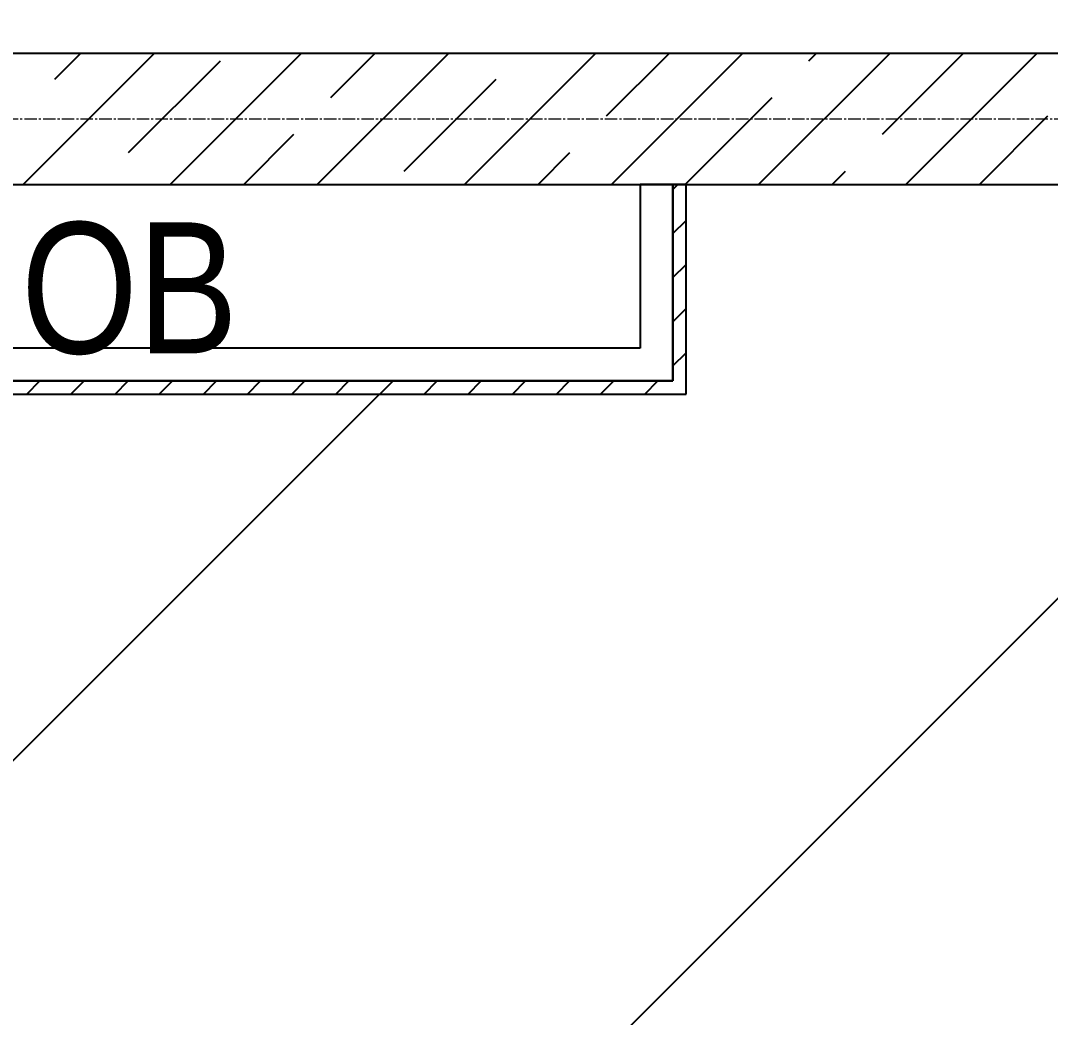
# Model space of a CAD drawing. Header units: millimetres. Extents: x 538266 to 1167394, y 114608 to 637157.
# Drawn here: x 1047388 to 1048960, y 586297 to 587819 of the extents above; entities that cross this region are included whole.
import ezdxf

# ---------------------------------------------------------------- set-up
doc = ezdxf.new("R2010")
doc.units = ezdxf.units.MM
doc.linetypes.add('CENTER2', pattern=[28.575, 19.05, -3.175, 3.175, -3.175])
for name, color, linetype, lineweight in [('0) шт стен 3 эт', 150, 'Continuous', 60), ('АР_Стены ГКЛ', 1, 'Continuous', 15), ('АР_Стены ЖБ', 7, 'Continuous', 35), ('АР_Штриховка', 8, 'Continuous', 0), ('ОВ_Отопление', 30, 'Continuous', 5)]:
    doc.layers.add(name, color=color, linetype=linetype, lineweight=lineweight)
doc.layers.add('РД_Оси_100', color=7, linetype='Continuous', lineweight=0, true_color=0x525252)
doc.layers.add('ФВ-5', color=7, linetype='Continuous')
doc.styles.add('style1', font='ARIALN.TTF')

# ---------------------------------------------------------------- blocks, each defined once
blk = doc.blocks.new('СОШ_2200_АР_ОСИ_М100_28.05.24')
at = {"layer": 'РД_Оси_100', "color": 251, "linetype": 'CENTER2', "true_color": 0x636466}
blk.add_line((-5954.958, 90900), (119910, 90900), dxfattribs=at)
blk = doc.blocks.new('3_этаж1')
at = {"layer": 'АР_Стены ГКЛ', "linetype": 'Continuous', "lineweight": 25, "true_color": 0x000000}
h = blk.add_hatch(dxfattribs=at)
h.set_pattern_fill('ANSI31', color=18, scale=15, angle=-360, style=0)
h.set_pattern_definition([(45, (480135.397, 374055.493), (-33.6759605, 33.6759605), [])])
h.paths.add_polyline_path([(686353.6, 587568.7), (686333.6, 587568.7), (686333.6, 587268.7), (686353.6, 587248.7)], flags=0)
h = blk.add_hatch(dxfattribs=at)
h.set_pattern_fill('ANSI31', color=18, scale=15, style=0)
h.set_pattern_definition([(45, (480135.397, 374055.493), (-33.6759605, 33.6759605), [])])
h.paths.add_polyline_path([(686353.6, 587248.7), (686333.6, 587268.7), (684483.6, 587268.7), (684483.6, 587248.7)], flags=0)
at = {"layer": 'АР_Стены ГКЛ', "color": 18, "linetype": 'Continuous', "lineweight": 25, "true_color": 0x000000}
for p, q in [((686333.6, 587568.7), (686283.6, 587568.7)), ((686283.6, 587568.7), (686283.6, 587318.7)), ((686333.6, 587268.7), (686333.6, 587568.7)), ((686353.6, 587568.7), (686333.6, 587568.7)), ((686333.6, 587568.7), (686333.6, 587268.7)), ((686353.6, 587248.7), (686353.6, 587568.7)), ((686283.6, 587318.7), (684483.6, 587318.7)), ((684483.6, 587268.7), (686333.6, 587268.7)), ((686333.6, 587268.7), (684483.6, 587268.7)), ((684483.6, 587248.7), (686353.6, 587248.7))]:
    blk.add_line(p, q, dxfattribs=at)
at = {"layer": 'АР_Стены ЖБ', "color": 18, "linetype": 'Continuous', "lineweight": 25, "true_color": 0x000000}
for p, q in [((688483.6, 587768.7), (684483.6, 587768.7)), ((684283.6, 587568.7), (688683.6, 587568.7))]:
    blk.add_line(p, q, dxfattribs=at)
at = {"layer": 'АР_Штриховка', "color": 18, "linetype": 'Continuous', "lineweight": 25, "true_color": 0x000000}
for p, q in [((685341.9, 587568.7), (685541.9, 587768.7)), ((685390.4, 587729.5), (685429.7, 587768.7)), ((685566.4, 587568.7), (685766.4, 587768.7)), ((685790.9, 587568.7), (685990.9, 587768.7)), ((685811.3, 587701.4), (685878.7, 587768.7)), ((686015.4, 587568.7), (686215.4, 587768.7)), ((686232.3, 587673.3), (686327.7, 587768.7)), ((686239.9, 587568.7), (686439.9, 587768.7)), ((686464.4, 587568.7), (686664.4, 587768.7)), ((686541, 587757.5), (686552.2, 587768.7)), ((686653.2, 587645.3), (686776.7, 587768.7)), ((686688.9, 587568.7), (686888.9, 587768.7)), ((685502.6, 587617.2), (685642.9, 587757.5)), ((685923.6, 587589.1), (686063.9, 587729.5)), ((686352.2, 587568.7), (686484.8, 587701.4)), ((686801.2, 587568.7), (686905.8, 587673.3)), ((685678.7, 587568.7), (685755.2, 587645.3)), ((686127.7, 587568.7), (686176.1, 587617.2)), ((686576.7, 587568.7), (686597.1, 587589.1))]:
    blk.add_line(p, q, dxfattribs=at)
at = {"layer": 'ОВ_Отопление', "color": 18, "lineweight": 25, "true_color": 0x000000}
for p, q in [((684483.6, 587568.7), (686283.6, 587568.7)), ((686283.6, 587568.7), (686283.6, 587318.7)), ((686283.6, 587318.7), (684483.6, 587318.7))]:
    blk.add_line(p, q, dxfattribs=at)
at = {"layer": 'ОВ_Отопление', "color": 18, "lineweight": 25, "true_color": 0x000000, "style": 'style1'}
blk.add_text('ОВ', height=200, dxfattribs=at).set_placement((685338.7, 587310.7))

msp = doc.modelspace()

# ---------------------------------------------------------------- hatches: boundary and pattern name
at = {"layer": 'ФВ-5'}
h = msp.add_hatch(dxfattribs=at)
h.set_pattern_fill('ANSI31', color=3, scale=300)
h.paths.add_polyline_path([(1091868.7, 587368.7), (1091833.6, 587368.7), (1091833.6, 587418.7), (1090314.2, 587418.7), (1090314.2, 587418.7), (1090313.6, 587418.7), (1086283.6, 587418.7), (1085783.6, 587418.7), (1085503.6, 587418.7), (1081753.6, 587418.5), (1081750.5, 587418.5), (1080283.6, 587418.7), (1079783.6, 587418.7), (1079783.6, 587568.7), (1075033.6, 587568.7), (1075033.6, 587568.7), (1074833.6, 587568.7), (1070833.6, 587568.7), (1070833.6, 587318.7), (1070333.6, 587318.7), (1070333.6, 587318.7), (1070490.6, 587318.8), (1070833.6, 587661.7), (1070833.6, 587768.7), (1070828.3, 587768.7), (1070833.6, 587774), (1070833.6, 587818.7), (1070766.1, 587818.7), (1070333.6, 587386.2), (1070333.6, 587318.7), (1070378.3, 587318.7), (1070378.3, 587318.8), (1070333.6, 587318.7), (1070333.6, 587768.7), (1064991.2, 587768.7), (1064983.6, 587761.2), (1064983.6, 587536.7), (1064983.6, 587536.7), (1064983.6, 587318.7), (1064483.6, 587318.7), (1064483.6, 587568.7), (1059290.8, 587568.7), (1059283.6, 587561.6), (1059283.6, 587318.7), (1058783.6, 587318.7), (1058783.6, 587568.7), (1052983.6, 587568.7), (1052983.6, 587318.9), (1052983.6, 587318.7), (1052483.6, 587318.7), (1052483.6, 587568.7), (1052283.6, 587568.7), (1052283.6, 587568.7), (1051179.6, 587568.7), (1050733.6, 587568.7), (1048403.6, 587568.7), (1048403.6, 587248.7), (1046833.6, 587248.7), (1046833.6, 585468.7), (1052533.6, 585468.7), (1052533.6, 585468.7), (1052933.6, 585468.7), (1058833.6, 585468.7), (1058833.6, 585468.7), (1059233.6, 585468.7), (1059233.6, 585068.7), (1059133.6, 585068.7), (1059133.6, 583828.7), (1059133.6, 579348.7), (1059133.6, 579168.7), (1059233.6, 579168.7), (1059233.6, 578768.7), (1058933.6, 578768.7), (1058933.6, 573168.7), (1059133.6, 573168.7), (1059233.6, 573168.7), (1059233.6, 572768.7), (1059133.6, 572768.7), (1059133.6, 567513.7), (1060053.6, 567513.7), (1060053.6, 567393.7), (1060053.6, 567048.7), (1060053.6, 565743.7), (1060544.6, 565743.7), (1060544.6, 565760.4), (1060964.2, 565760.4), (1063218.7, 565757.5), (1063218.7, 565785.7), (1063638.4, 565785.7), (1063638.4, 565743.7), (1064533.6, 565743.7), (1064533.6, 565743.7), (1064933.6, 565743.7), (1064933.6, 565743.7), (1070433.6, 565743.7), (1070433.6, 565743.7), (1070833.6, 565743.7), (1073833.6, 565743.7), (1073833.6, 565843.7), (1073933.6, 565843.7), (1073933.6, 568248.7), (1071613.6, 568248.7), (1071613.6, 570168.7), (1071613.6, 573588.7), (1073213.6, 573588.7), (1073213.6, 575468.7), (1073213.6, 577188.7), (1073933.6, 577188.7), (1073933.6, 579718.7), (1073833.6, 579718.7), (1073833.6, 580218.7), (1073933.6, 580218.7), (1073933.6, 581663.5), (1074133.6, 581663.5), (1074133.6, 580218.7), (1074233.6, 580218.7), (1074233.6, 580968.7), (1075893.6, 580968.7), (1075893.6, 580368.7), (1090173.6, 580368.7), (1090173.6, 580968.7), (1091833.6, 580968.7), (1091833.6, 580218.7), (1091923.6, 580218.7), (1091923.6, 583768.7), (1091833.6, 583768.7), (1091833.6, 583968.7), (1088483.6, 583968.7), (1087785.3, 583968.7, -0.384338), (1088054.4, 583670.3, -1), (1087454.4, 583670.3, -0.384338), (1087723.5, 583968.7), (1086883.6, 583968.7), (1086283.6, 583968.7), (1086283.6, 583718.7), (1085953.6, 583718.7), (1085953.6, 581498.7), (1085033.6, 581498.7), (1082159.9, 581484.4, -0.414214), (1082459.9, 581184.4, -1), (1081859.9, 581184.4, -0.414214), (1082159.9, 581484.4), (1081033.6, 581498.7), (1080113.6, 581498.7), (1080113.6, 582418.7), (1080113.6, 583518.7), (1080113.6, 583718.7), (1079783.6, 583718.7), (1079783.6, 583968.7), (1076653.6, 583968.7), (1076653.6, 583248.7), (1074133.6, 583248.7), (1074133.6, 583193.5), (1073933.6, 583193.5), (1073933.6, 583768.7), (1073833.6, 583768.7), (1070833.6, 583768.7), (1070433.6, 583768.7), (1070433.6, 583888.7), (1069153.8, 583888.7), (1066944.5, 583888.7), (1064933.6, 583888.7), (1064933.6, 583768.7), (1064533.6, 583768.7), (1064533.6, 580168.7), (1064933.6, 580168.7), (1064933.6, 579768.7), (1064533.6, 579768.7), (1064533.6, 580168.7), (1064533.6, 583768.7), (1064533.6, 583768.7), (1060605.4, 583768.7), (1060605.4, 583918.7), (1064533.6, 583918.7), (1064533.6, 584168.7), (1064933.6, 584168.7), (1070433.6, 584168.7), (1070433.6, 584168.7), (1070833.6, 584168.7), (1070833.6, 583918.7), (1073705.6, 583918.7), (1073825.8, 583918.7), (1073831.1, 583924.1), (1073833.6, 584168.7), (1074233.6, 584168.7), (1076533.6, 584168.7), (1079783.6, 584168.7), (1079783.6, 584218.7), (1080283.6, 584218.7), (1080283.6, 584168.7), (1085783.6, 584168.7), (1085783.6, 584218.7), (1086283.6, 584218.7), (1086283.6, 584168.7), (1086883.6, 584168.7), (1088483.6, 584168.7), (1091833.6, 584168.7), (1091923.6, 584168.7)])
h.paths.add_polyline_path([(1060053.6, 582648.7), (1059058.6, 582648.7), (1059058.6, 585428.3), (1060053.6, 585428.3)], flags=16)
h.paths.add_polyline_path([(1060053.6, 573908.7), (1059133.6, 573908.7), (1059133.6, 575048.7), (1060053.6, 575048.7)], flags=16)
h.paths.add_polyline_path([(1066053.6, 582748.7), (1070833.6, 582748.7), (1070833.6, 583888.7), (1066053.6, 583888.7)], flags=16)
h.paths.add_polyline_path([(1064533.6, 583768.7), (1066053.6, 583768.7), (1066053.6, 581648.7), (1064533.6, 581648.7)], flags=17)

# ---------------------------------------------------------------- block references
at = {"layer": '0) шт стен 3 эт', "color": 5, "lineweight": 25}
msp.add_blockref('3_этаж1', (362050, 0), dxfattribs=at)
at = {"layer": 'РД_Оси_100', "lineweight": 25}
msp.add_blockref('СОШ_2200_АР_ОСИ_М100_28.05.24', (1046433.6, 496768.7), dxfattribs=at)

doc.saveas('drawing.dxf')
